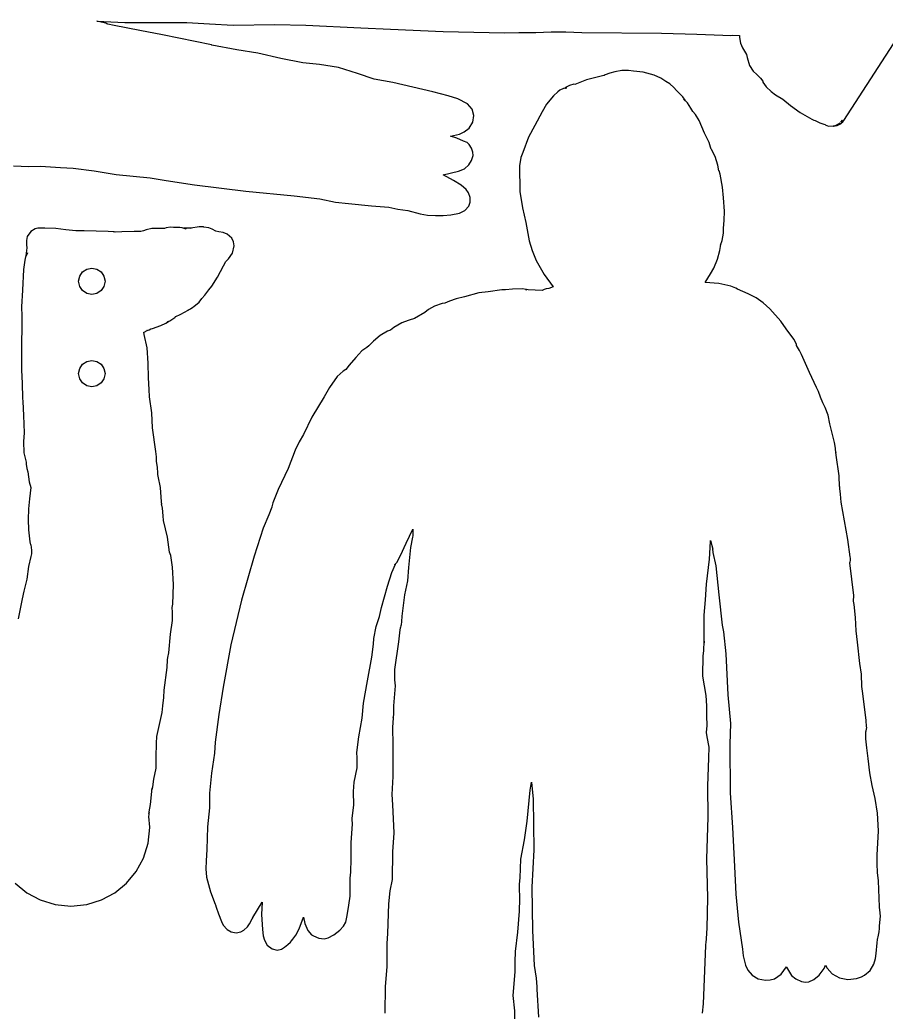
# Model space of a CAD drawing. Extents: x -2300 to 2026, y -6513 to 1502.
# Drawn here: x -2018.6 to -1887.2, y -3689.8 to -3539.3 of the extents above; entities that cross this region are included whole.
import ezdxf

# ---------------------------------------------------------------- set-up
doc = ezdxf.new("R2010")
doc.units = 0

msp = doc.modelspace()

# ---------------------------------------------------------------- linework, layer by layer
at = {"layer": 'Layer 1'}
for p, q in [((-1893.600235, -3554.537791), (-1873.242335, -3523.044191)), ((-2006.253945, -3539.594702), (-2006.937605, -3539.439551)), ((-2006.937605, -3539.439551), (-2002.708945, -3539.634495)), ((-2005.576466, -3539.773983), (-2006.253945, -3539.594702)), ((-2005.416785, -3539.837483), (-2005.576466, -3539.773983)), ((-2005.243155, -3539.909873), (-2005.416785, -3539.837483)), ((-2004.294891, -3540.114554), (-2005.243155, -3539.909873)), ((-2000.417611, -3540.881843), (-2004.294891, -3540.114554)), ((-2002.708945, -3539.634495), (-1997.89486, -3539.651613)), ((-1997.89486, -3539.651613), (-1993.260445, -3539.651428)), ((-1993.260445, -3539.651428), (-1989.849524, -3539.871375)), ((-1989.849524, -3539.871375), (-1986.258805, -3540.064812)), ((-1986.258805, -3540.064812), (-1979.946545, -3539.979511)), ((-1979.946545, -3539.979511), (-1975.237275, -3540.047667)), ((-1975.237275, -3540.047667), (-1966.866225, -3540.475656)), ((-1996.982671, -3541.504564), (-2000.417611, -3540.881843)), ((-1989.537151, -3543.061584), (-1996.982671, -3541.504564)), ((-1966.866225, -3540.475656), (-1962.395715, -3540.649222)), ((-1962.395715, -3540.649222), (-1954.375035, -3541.027469)), ((-1954.375035, -3541.027469), (-1945.070705, -3541.201035)), ((-1945.070705, -3541.201035), (-1942.904435, -3541.149389)), ((-1942.904435, -3541.149389), (-1940.334065, -3541.166322)), ((-1940.334065, -3541.166322), (-1938.017405, -3541.062606)), ((-1938.017405, -3541.062606), (-1935.766648, -3541.067977)), ((-1935.766648, -3541.067977), (-1933.340705, -3541.165899)), ((-1933.340705, -3541.165899), (-1921.236505, -3541.252682)), ((-1921.236505, -3541.252682), (-1915.889565, -3541.407622)), ((-1915.889565, -3541.407622), (-1911.936825, -3541.568911)), ((-1911.936825, -3541.568911), (-1910.860811, -3541.606852)), ((-1910.860811, -3541.606852), (-1910.489895, -3541.568911)), ((-1910.489895, -3541.568911), (-1909.427945, -3541.635163)), ((-1909.427945, -3541.635163), (-1909.40263, -3541.926627)), ((-1989.491156, -3543.07005), (-1989.537151, -3543.061584)), ((-1985.675896, -3543.804954), (-1989.491156, -3543.07005)), ((-1909.40263, -3541.926627), (-1909.249654, -3542.769507)), ((-1909.249654, -3542.769507), (-1908.985076, -3543.477297)), ((-1982.483336, -3544.327346), (-1985.675896, -3543.804954)), ((-1978.998814, -3545.117526), (-1982.483336, -3544.327346)), ((-1908.985076, -3543.477297), (-1908.37116, -3544.491817)), ((-1908.37116, -3544.491817), (-1908.267846, -3544.975976)), ((-1975.692536, -3545.792926), (-1978.998814, -3545.117526)), ((-1973.16078, -3546.041025), (-1975.692536, -3545.792926)), ((-1970.290286, -3546.476607), (-1973.16078, -3546.041025)), ((-1908.267846, -3544.975976), (-1907.887482, -3546.162917)), ((-1907.887482, -3546.162917), (-1907.349949, -3547.05755)), ((-1967.36554, -3547.416878), (-1970.290286, -3546.476607)), ((-1964.845156, -3548.244437), (-1967.36554, -3547.416878)), ((-1930.018471, -3547.715903), (-1932.661201, -3548.362331)), ((-1929.948198, -3547.701086), (-1930.018471, -3547.715903)), ((-1929.799376, -3547.603931), (-1929.948198, -3547.701086)), ((-1929.118806, -3547.31924), (-1929.799376, -3547.603931)), ((-1928.357084, -3547.151812), (-1929.118806, -3547.31924)), ((-1927.298754, -3546.946073), (-1928.357084, -3547.151812)), ((-1926.249136, -3546.944195), (-1927.298754, -3546.946073)), ((-1925.505584, -3547.028835), (-1926.249136, -3546.944195)), ((-1924.019679, -3547.20502), (-1925.505584, -3547.028835)), ((-1922.350234, -3547.637586), (-1924.019679, -3547.20502)), ((-1921.357938, -3548.113517), (-1922.350234, -3547.637586)), ((-1907.349949, -3547.05755), (-1906.816752, -3547.562457)), ((-1906.816752, -3547.562457), (-1906.217293, -3548.11173)), ((-1962.017426, -3548.73529), (-1964.845156, -3548.244437)), ((-1955.977496, -3550.1833), (-1962.017426, -3548.73529)), ((-1935.210397, -3549.229527), (-1935.83641, -3549.533135)), ((-1934.540262, -3549.030084), (-1935.210397, -3549.229527)), ((-1934.429561, -3549.039239), (-1934.540262, -3549.030084)), ((-1932.661201, -3548.362331), (-1934.429561, -3549.039239)), ((-1920.583924, -3548.614213), (-1921.357938, -3548.113517)), ((-1919.99998, -3548.97341), (-1920.583924, -3548.614213)), ((-1919.396922, -3549.537712), (-1919.99998, -3548.97341)), ((-1906.217293, -3548.11173), (-1905.904133, -3548.554535)), ((-1905.904133, -3548.554535), (-1905.869737, -3548.714819)), ((-1905.869737, -3548.714819), (-1905.37446, -3549.413899)), ((-1953.629316, -3550.793533), (-1955.977496, -3550.1833)), ((-1952.142206, -3551.229592), (-1953.629316, -3550.793533)), ((-1937.669152, -3550.777652), (-1938.712772, -3552.024947)), ((-1936.979269, -3550.160222), (-1937.669152, -3550.777652)), ((-1936.706564, -3549.922786), (-1936.979269, -3550.160222)), ((-1936.141601, -3549.661537), (-1936.706564, -3549.922786)), ((-1935.950911, -3549.632539), (-1936.141601, -3549.661537)), ((-1935.599, -3549.57965), (-1935.951445, -3549.633837)), ((-1935.951445, -3549.633837), (-1935.820191, -3549.601875)), ((-1935.862032, -3549.593381), (-1935.950911, -3549.632539)), ((-1935.83641, -3549.533135), (-1935.862032, -3549.593381)), ((-1935.820191, -3549.601875), (-1935.599, -3549.57965)), ((-1935.599, -3549.57965), (-1935.599, -3549.57965)), ((-1918.990227, -3549.948979), (-1919.396922, -3549.537712)), ((-1918.606794, -3550.302461), (-1918.990227, -3549.948979)), ((-1918.015611, -3550.914387), (-1918.606794, -3550.302461)), ((-1905.37446, -3549.413899), (-1904.625337, -3550.147189)), ((-1904.625337, -3550.147189), (-1903.95232, -3550.637119)), ((-1903.95232, -3550.637119), (-1902.83043, -3551.310429)), ((-1950.674986, -3552.018233), (-1952.142206, -3551.229592)), ((-1950.004318, -3552.816837), (-1950.674986, -3552.018233)), ((-1938.712772, -3552.024947), (-1939.371902, -3553.231922)), ((-1917.676628, -3551.438895), (-1918.015611, -3550.914387)), ((-1917.322638, -3551.835769), (-1917.898306, -3551.300889)), ((-1917.898306, -3551.300889), (-1917.826906, -3551.362563)), ((-1917.826906, -3551.362563), (-1917.61152, -3551.531393)), ((-1917.61152, -3551.531393), (-1917.676628, -3551.438895)), ((-1917.039979, -3552.265663), (-1917.322638, -3551.835769)), ((-1916.823445, -3552.675448), (-1917.039979, -3552.265663)), ((-1902.83043, -3551.310429), (-1901.69666, -3552.230753)), ((-1901.69666, -3552.230753), (-1900.235456, -3553.308661)), ((-1949.733572, -3553.792368), (-1950.004318, -3552.816837)), ((-1949.881082, -3554.795124), (-1949.733572, -3553.792368)), ((-1939.371902, -3553.231922), (-1940.468462, -3555.261162)), ((-1916.515979, -3553.144712), (-1916.823445, -3552.675448)), ((-1916.123745, -3553.636041), (-1916.515979, -3553.144712)), ((-1915.531012, -3554.546152), (-1916.123745, -3553.636041)), ((-1900.235456, -3553.308661), (-1898.45758, -3554.343393)), ((-1950.465183, -3555.675403), (-1949.881082, -3554.795124)), ((-1940.468462, -3555.261162), (-1941.423338, -3557.063421)), ((-1914.718659, -3556.427232), (-1915.531012, -3554.546152)), ((-1898.45758, -3554.343393), (-1898.166137, -3554.463196)), ((-1898.166137, -3554.463196), (-1897.955296, -3554.533469)), ((-1897.955296, -3554.533469), (-1897.850902, -3554.563949)), ((-1897.850902, -3554.563949), (-1897.257666, -3554.86896)), ((-1897.257666, -3554.86896), (-1896.609629, -3555.085494)), ((-1896.609629, -3555.085494), (-1896.374002, -3555.154709)), ((-1896.374002, -3555.154709), (-1896.437824, -3555.166138)), ((-1896.437824, -3555.166138), (-1895.916655, -3555.368068)), ((-1895.916655, -3555.368068), (-1894.944389, -3555.333831)), ((-1894.78, -3555.3), (-1895.188846, -3555.395197)), ((-1895.143812, -3555.377046), (-1894.593284, -3555.293174)), ((-1894.944389, -3555.333831), (-1894.163275, -3554.950028)), ((-1894.163275, -3554.950028), (-1894.781848, -3555.309649)), ((-1894.781848, -3555.309649), (-1894.78, -3555.3)), ((-1894.593284, -3555.293174), (-1894.178788, -3555.104097)), ((-1894.178788, -3555.104097), (-1893.751132, -3554.737815)), ((-1894.03261, -3554.80183), (-1893.795417, -3554.472266)), ((-1893.893609, -3554.639059), (-1894.03261, -3554.80183)), ((-1894.03261, -3554.80183), (-1894.03261, -3554.80183)), ((-1893.795417, -3554.472266), (-1893.893609, -3554.639059)), ((-1893.751132, -3554.737815), (-1893.600235, -3554.537791)), ((-1953.269143, -3556.894603), (-1951.932036, -3556.602107)), ((-1951.932036, -3556.602107), (-1951.205687, -3556.249434)), ((-1951.205687, -3556.249434), (-1950.465183, -3555.675403)), ((-1914.026215, -3557.859152), (-1914.718659, -3556.427232)), ((-1895.188846, -3555.395197), (-1895.143812, -3555.377046)), ((-1952.308476, -3557.217394), (-1953.269143, -3556.894603)), ((-1951.299756, -3557.656178), (-1952.308476, -3557.217394)), ((-1950.763874, -3557.887104), (-1951.299756, -3557.656178)), ((-1950.449596, -3558.174216), (-1950.763874, -3557.887104)), ((-1950.085876, -3558.746678), (-1950.449596, -3558.174216)), ((-1941.423338, -3557.063421), (-1942.320542, -3559.363672)), ((-1913.81692, -3558.575853), (-1914.026215, -3557.859152)), ((-1949.87443, -3559.320584), (-1950.085876, -3558.746678)), ((-1950.074023, -3560.613568), (-1949.840071, -3559.818312)), ((-1949.840071, -3559.818312), (-1949.87443, -3559.320584)), ((-1942.320542, -3559.363672), (-1942.61177, -3560.159562)), ((-1913.711489, -3558.875149), (-1913.81692, -3558.575853)), ((-1913.69646, -3558.911767), (-1913.711489, -3558.875149)), ((-1913.132158, -3559.973267), (-1913.69646, -3558.911767)), ((-1951.141163, -3561.836358), (-1950.507233, -3561.278698)), ((-1950.507233, -3561.278698), (-1950.074023, -3560.613568)), ((-1942.61177, -3560.159562), (-1942.819227, -3561.393122)), ((-1912.7283, -3561.324042), (-1913.132158, -3559.973267)), ((-1912.5632, -3562.174597), (-1912.7283, -3561.324042)), ((-2019.574587, -3561.424673), (-2017.237267, -3561.510398)), ((-2017.237267, -3561.510398), (-2015.490597, -3561.475896)), ((-2015.490597, -3561.475896), (-2012.431367, -3561.679942)), ((-2012.431367, -3561.679942), (-2010.538457, -3561.780272)), ((-2010.538457, -3561.780272), (-2007.338996, -3562.185771)), ((-2007.338996, -3562.185771), (-2003.990037, -3562.698902)), ((-2003.990037, -3562.698902), (-1998.855467, -3563.2323)), ((-1954.410197, -3562.78822), (-1952.041357, -3562.201694)), ((-1952.803057, -3563.623242), (-1954.410197, -3562.78822)), ((-1952.041357, -3562.201694), (-1951.141163, -3561.836358)), ((-1942.819227, -3561.393122), (-1942.743789, -3565.294552)), ((-1912.532874, -3562.183619), (-1912.5632, -3562.174597)), ((-1912.358561, -3562.683654), (-1912.532874, -3562.183619)), ((-1912.007934, -3564.624818), (-1912.358561, -3562.683654)), ((-1998.855467, -3563.2323), (-1996.425647, -3563.63891)), ((-1996.425647, -3563.63891), (-1992.097247, -3564.279835)), ((-1992.097247, -3564.279835), (-1984.307027, -3565.269797)), ((-1951.650157, -3564.347351), (-1952.803057, -3563.623242)), ((-1950.896855, -3565.02072), (-1951.650157, -3564.347351)), ((-1984.307027, -3565.269797), (-1976.984487, -3565.939508)), ((-1950.558764, -3565.527025), (-1950.896855, -3565.02072)), ((-1950.312257, -3566.203031), (-1950.558764, -3565.527025)), ((-1942.743789, -3565.294552), (-1942.332644, -3567.801577)), ((-1911.87592, -3566.253404), (-1912.007934, -3564.624818)), ((-1976.984487, -3565.939508), (-1973.114977, -3566.420201)), ((-1973.114977, -3566.420201), (-1970.704777, -3566.937936)), ((-1970.704777, -3566.937936), (-1968.747797, -3567.112137)), ((-1968.747797, -3567.112137), (-1965.237427, -3567.493559)), ((-1950.496237, -3567.544571), (-1950.292463, -3566.907298)), ((-1950.292463, -3566.907298), (-1950.312257, -3566.203031)), ((-1911.690395, -3568.259994), (-1911.87592, -3566.253404)), ((-1965.237427, -3567.493559), (-1962.623117, -3567.702897)), ((-1962.623117, -3567.702897), (-1961.260937, -3567.970443)), ((-1961.260937, -3567.970443), (-1959.739057, -3568.205181)), ((-1959.739057, -3568.205181), (-1957.880938, -3568.666533)), ((-1957.880938, -3568.666533), (-1956.78044, -3568.874637)), ((-1956.78044, -3568.874637), (-1955.548617, -3568.961675)), ((-1954.378147, -3568.932042), (-1953.231977, -3568.834252)), ((-1953.231977, -3568.834252), (-1951.921977, -3568.590836)), ((-1951.921977, -3568.590836), (-1951.093601, -3568.206027)), ((-1951.093601, -3568.206027), (-1950.496237, -3567.544571)), ((-1942.332644, -3567.801577), (-1941.834789, -3569.997772)), ((-1911.740449, -3569.711047), (-1911.690395, -3568.259994)), ((-1955.548617, -3568.961675), (-1954.8944, -3568.959558)), ((-1954.910196, -3568.960352), (-1954.762638, -3568.953208)), ((-1954.8944, -3568.959558), (-1954.910196, -3568.960352)), ((-1954.762638, -3568.953208), (-1954.378147, -3568.932042)), ((-1941.834789, -3569.997772), (-1941.315398, -3572.766812)), ((-1911.851621, -3570.888254), (-1911.740449, -3569.711047)), ((-2016.947544, -3571.383862), (-2017.47909, -3572.142684)), ((-2016.304556, -3570.978442), (-2016.947544, -3571.383862)), ((-2015.861274, -3570.8856), (-2016.304556, -3570.978442)), ((-2015.300571, -3570.850463), (-2015.861274, -3570.8856)), ((-2014.888669, -3570.868323), (-2015.300571, -3570.850463)), ((-2014.804426, -3570.878403), (-2014.888669, -3570.868323)), ((-2013.170996, -3570.939363), (-2014.804426, -3570.878403)), ((-2011.630066, -3571.105309), (-2013.170996, -3570.939363)), ((-2010.129776, -3571.262365), (-2011.630066, -3571.105309)), ((-2008.850256, -3571.270832), (-2010.129776, -3571.262365)), ((-2005.191186, -3571.364811), (-2008.850256, -3571.270832)), ((-2004.479565, -3571.396349), (-2005.191186, -3571.364811)), ((-2004.396804, -3571.404816), (-2004.479565, -3571.396349)), ((-2004.287373, -3571.419633), (-2004.396804, -3571.404816)), ((-2004.159103, -3571.447149), (-2004.287373, -3571.419633)), ((-2003.115373, -3571.434449), (-2004.159103, -3571.447149)), ((-2001.253343, -3571.391058), (-2003.115373, -3571.434449)), ((-2000.267403, -3571.395291), (-2001.253343, -3571.391058)), ((-1999.854019, -3571.289881), (-2000.267403, -3571.395291)), ((-1999.463576, -3571.11658), (-1999.854019, -3571.289881)), ((-1998.574499, -3570.918831), (-1999.463576, -3571.11658)), ((-1996.739569, -3570.914598), (-1998.574499, -3570.918831)), ((-1996.641356, -3570.891315), (-1996.739569, -3570.914598)), ((-1996.405268, -3570.791223), (-1996.641356, -3570.891315)), ((-1995.773102, -3570.727486), (-1996.405268, -3570.791223)), ((-1995.284789, -3570.762622), (-1995.773102, -3570.727486)), ((-1994.328694, -3570.756272), (-1995.284789, -3570.762622)), ((-1993.974788, -3570.796065), (-1994.328694, -3570.756272)), ((-1993.362438, -3570.999264), (-1993.974788, -3570.796065)), ((-1992.945455, -3570.865703), (-1993.724598, -3570.859353)), ((-1993.724598, -3570.859353), (-1993.682265, -3570.872053)), ((-1993.682265, -3570.872053), (-1993.429562, -3570.974473)), ((-1993.429562, -3570.974473), (-1993.362438, -3570.999264)), ((-1992.621738, -3570.866233), (-1992.945455, -3570.865703)), ((-1991.417859, -3570.651074), (-1992.660129, -3570.882637)), ((-1992.660129, -3570.882637), (-1992.621738, -3570.866233)), ((-1990.771537, -3570.657609), (-1991.417859, -3570.651074)), ((-1990.692903, -3570.694465), (-1990.771537, -3570.657609)), ((-1989.94463, -3570.80771), (-1990.692903, -3570.694465)), ((-1989.410132, -3571.004953), (-1989.94463, -3570.80771)), ((-1988.902213, -3571.345126), (-1989.410132, -3571.004953)), ((-1988.433584, -3571.401429), (-1988.902213, -3571.345126)), ((-1987.762814, -3571.543457), (-1988.433584, -3571.401429)), ((-1987.151892, -3571.756525), (-1987.762814, -3571.543457)), ((-1986.446674, -3572.383771), (-1987.151892, -3571.756525)), ((-1912.044893, -3572.736734), (-1911.876741, -3571.640726)), ((-1911.876741, -3571.640726), (-1911.851621, -3570.888254)), ((-2017.47909, -3572.142684), (-2017.603285, -3572.749112)), ((-2017.603285, -3572.749112), (-2017.584235, -3573.425597)), ((-1986.190052, -3572.932506), (-1986.446674, -3572.383771)), ((-1986.107876, -3573.554863), (-1986.190052, -3572.932506)), ((-1941.315398, -3572.766812), (-1940.906468, -3574.260999)), ((-1912.329203, -3573.624037), (-1912.276475, -3573.354242)), ((-1912.312058, -3573.446238), (-1912.044893, -3572.736734)), ((-1912.276475, -3573.354242), (-1912.312058, -3573.446238)), ((-2017.57344, -3573.868402), (-2017.707848, -3575.054362)), ((-2017.468424, -3574.623458), (-2017.67882, -3575.07473)), ((-2017.654055, -3574.985195), (-2017.468424, -3574.623458)), ((-2017.584235, -3573.425597), (-2017.55058, -3573.794531)), ((-2017.55058, -3573.794531), (-2017.57344, -3573.868402)), ((-1986.962376, -3575.511772), (-1986.339148, -3574.634201)), ((-1986.339148, -3574.634201), (-1986.107876, -3573.554863)), ((-1940.906468, -3574.260999), (-1940.283469, -3575.770962)), ((-1912.762759, -3575.57433), (-1912.426358, -3574.22919)), ((-1912.426358, -3574.22919), (-1912.329203, -3573.624037)), ((-2017.865116, -3575.707563), (-2018.07022, -3577.139483)), ((-2017.742773, -3575.197025), (-2017.865116, -3575.707563)), ((-2017.720548, -3575.151517), (-2017.742773, -3575.197025)), ((-2017.707848, -3575.054362), (-2017.720548, -3575.151517)), ((-2017.67882, -3575.07473), (-2017.654055, -3574.985195)), ((-2017.67882, -3575.07473), (-2017.67882, -3575.07473)), ((-1987.699319, -3576.605239), (-1987.372718, -3575.947381)), ((-1987.372718, -3575.947381), (-1986.962376, -3575.511772)), ((-1940.283469, -3575.770962), (-1939.055546, -3577.87135)), ((-1913.298818, -3576.916638), (-1912.762759, -3575.57433)), ((-2018.07022, -3577.139483), (-2018.223255, -3580.264943)), ((-2009.535534, -3578.150503), (-2009.107006, -3577.514712)), ((-2009.107006, -3577.514712), (-2008.47135, -3577.086091)), ((-2008.47135, -3577.086091), (-2007.69284, -3576.92893)), ((-2007.69284, -3576.92893), (-2006.914138, -3577.086092)), ((-2006.914138, -3577.086092), (-2006.278272, -3577.514715)), ((-2006.278272, -3577.514715), (-2005.849575, -3578.150506)), ((-1988.624723, -3578.304279), (-1987.699319, -3576.605239)), ((-1939.055546, -3577.87135), (-1937.712069, -3579.754732)), ((-1914.62, -3579.11), (-1913.830909, -3577.77206)), ((-1913.830909, -3577.77206), (-1913.298818, -3576.916638)), ((-2009.69266, -3578.92917), (-2009.535534, -3578.150503)), ((-2009.535504, -3579.707534), (-2009.69266, -3578.92917)), ((-2005.69238, -3578.92917), (-2005.849605, -3579.707623)), ((-2005.849575, -3578.150506), (-2005.69238, -3578.92917)), ((-1989.490437, -3579.670579), (-1988.624723, -3578.304279)), ((-1914.617933, -3579.108797), (-1914.62, -3579.11)), ((-1912.552139, -3579.241248), (-1914.617933, -3579.108797)), ((-1910.720503, -3579.667384), (-1912.552139, -3579.241248)), ((-2018.223255, -3580.264943), (-2018.338401, -3582.808953)), ((-2009.106926, -3580.343282), (-2009.535504, -3579.707534)), ((-2008.47126, -3580.771982), (-2009.106926, -3580.343282)), ((-2007.69284, -3580.9292), (-2008.47126, -3580.771982)), ((-2006.914227, -3580.772011), (-2007.69284, -3580.9292)), ((-2007.69284, -3580.9292), (-2007.69284, -3580.9292)), ((-2006.278352, -3580.343361), (-2006.914227, -3580.772011)), ((-2005.849605, -3579.707623), (-2006.278352, -3580.343361)), ((-1990.523367, -3581.044714), (-1989.955467, -3580.203977)), ((-1989.955467, -3580.203977), (-1989.490437, -3579.670579)), ((-1948.975143, -3580.679424), (-1951.154863, -3581.26849)), ((-1947.575223, -3580.504376), (-1948.975143, -3580.679424)), ((-1945.498353, -3580.235137), (-1947.575223, -3580.504376)), ((-1944.921648, -3580.235137), (-1945.498353, -3580.235137)), ((-1943.851823, -3580.119646), (-1944.921648, -3580.235137)), ((-1942.389508, -3580.090357), (-1943.851823, -3580.119646)), ((-1941.752078, -3580.183993), (-1942.389508, -3580.090357)), ((-1941.48, -3580.2), (-1941.874434, -3580.197063)), ((-1941.874434, -3580.197063), (-1941.707372, -3580.227305)), ((-1941.707372, -3580.227305), (-1941.752078, -3580.183993)), ((-1941.474622, -3580.203887), (-1941.48, -3580.2)), ((-1939.368292, -3580.303582), (-1941.474622, -3580.203887)), ((-1939.070118, -3580.177006), (-1939.368292, -3580.303582)), ((-1938.733696, -3580.069903), (-1939.070118, -3580.177006)), ((-1938.36163, -3580.000688), (-1938.733696, -3580.069903)), ((-1937.712069, -3579.754732), (-1938.36163, -3580.000688)), ((-1909.965954, -3579.971284), (-1910.720503, -3579.667384)), ((-1909.715913, -3580.129451), (-1909.965954, -3579.971284)), ((-1908.100503, -3580.827525), (-1909.715913, -3580.129451)), ((-1906.919703, -3581.417226), (-1908.100503, -3580.827525)), ((-1992.199764, -3582.761962), (-1991.426707, -3582.099871)), ((-1991.426707, -3582.099871), (-1990.987974, -3581.536202)), ((-1990.987974, -3581.536202), (-1990.523367, -3581.044714)), ((-1954.556798, -3582.272263), (-1955.697216, -3582.701046)), ((-1954.126756, -3582.237497), (-1954.556798, -3582.272263)), ((-1953.430163, -3581.946456), (-1954.126756, -3582.237497)), ((-1952.427653, -3581.579639), (-1953.430163, -3581.946456)), ((-1951.154863, -3581.26849), (-1952.427653, -3581.579639)), ((-1905.822173, -3582.194691), (-1906.919703, -3581.417226)), ((-1904.804274, -3583.110505), (-1905.822173, -3582.194691)), ((-2018.338401, -3582.808953), (-2018.286755, -3584.196423)), ((-1995.035667, -3584.33083), (-1994.174821, -3583.9293)), ((-1994.174821, -3583.9293), (-1993.090031, -3583.299382)), ((-1993.184249, -3583.379816), (-1992.732527, -3583.117984)), ((-1993.090031, -3583.299382), (-1993.184249, -3583.379816)), ((-1992.732527, -3583.117984), (-1992.343485, -3582.834775)), ((-1992.343485, -3582.834775), (-1992.199764, -3582.761962)), ((-1957.187048, -3583.645711), (-1958.725968, -3584.581486)), ((-1956.610322, -3583.231269), (-1957.187048, -3583.645711)), ((-1955.697216, -3582.701046), (-1956.610322, -3583.231269)), ((-1903.145253, -3584.973006), (-1904.804274, -3583.110505)), ((-2018.286755, -3584.196423), (-2018.338401, -3590.046233)), ((-1997.20355, -3585.653743), (-1996.440706, -3585.260468)), ((-1996.440706, -3585.260468), (-1996.047642, -3585.022767)), ((-1996.047642, -3585.022767), (-1996.28111, -3585.11029)), ((-1996.28111, -3585.11029), (-1996.135483, -3585.0397)), ((-1996.135483, -3585.0397), (-1996.047642, -3585.022767)), ((-1996.047642, -3585.022767), (-1995.847618, -3584.938523)), ((-1995.847618, -3584.938523), (-1995.082869, -3584.446241)), ((-1995.082869, -3584.446241), (-1994.978345, -3584.320115)), ((-1994.978345, -3584.320115), (-1995.035667, -3584.33083)), ((-1960.670035, -3585.236169), (-1961.883327, -3585.94853)), ((-1959.697472, -3584.8539), (-1960.670035, -3585.236169)), ((-1959.542448, -3584.801619), (-1959.697472, -3584.8539)), ((-1958.725968, -3584.581486), (-1959.542448, -3584.801619)), ((-1902.34687, -3586.128486), (-1903.145253, -3584.973006)), ((-1999.785452, -3586.63672), (-1999.76111, -3586.628254)), ((-1999.72809, -3586.976867), (-1999.785452, -3586.63672)), ((-1999.76111, -3586.628254), (-1999.315421, -3586.411428)), ((-1999.324866, -3586.378276), (-1999.31005, -3586.374042)), ((-1999.315421, -3586.411428), (-1999.324866, -3586.378276)), ((-1999.31005, -3586.374042), (-1999.32275, -3586.376159)), ((-1999.32275, -3586.376159), (-1999.320633, -3586.374042)), ((-1999.320633, -3586.374042), (-1998.985777, -3586.280063)), ((-1998.985777, -3586.280063), (-1998.718231, -3586.140575)), ((-1998.718231, -3586.140575), (-1998.49958, -3586.083637)), ((-1998.49958, -3586.083637), (-1997.20355, -3585.653743)), ((-1962.843095, -3586.497249), (-1963.964915, -3587.159578)), ((-1962.363975, -3586.352919), (-1962.843095, -3586.497249)), ((-1961.883327, -3585.94853), (-1962.363975, -3586.352919)), ((-1901.16554, -3587.708786), (-1902.34687, -3586.128486)), ((-1999.307933, -3589.038287), (-1999.72809, -3586.976867)), ((-1964.972595, -3588.035029), (-1965.663007, -3588.709397)), ((-1963.964915, -3587.159578), (-1964.972595, -3588.035029)), ((-1900.776086, -3588.491528), (-1901.16554, -3587.708786)), ((-1999.134287, -3591.370636), (-1999.307933, -3589.038287)), ((-1966.717782, -3589.496901), (-1967.644266, -3590.497975)), ((-1965.945666, -3588.960645), (-1966.717782, -3589.496901)), ((-1965.663007, -3588.709397), (-1965.945666, -3588.960645)), ((-1900.763502, -3588.65959), (-1900.776086, -3588.491528)), ((-1900.496337, -3589.184098), (-1900.763502, -3588.65959)), ((-1900.341821, -3589.409946), (-1900.496337, -3589.184098)), ((-1900.262235, -3589.555149), (-1900.341821, -3589.409946)), ((-1900.011093, -3590.036266), (-1900.262235, -3589.555149)), ((-2018.338401, -3590.046233), (-2018.377348, -3592.404193)), ((-2009.107006, -3591.514895), (-2008.47135, -3591.086146)), ((-2008.47135, -3591.086146), (-2007.69284, -3590.92892)), ((-2007.69284, -3590.92892), (-2006.914138, -3591.086145)), ((-2006.914138, -3591.086145), (-2006.278272, -3591.514892)), ((-1999.077005, -3593.561377), (-1999.134287, -3591.370636)), ((-1967.644266, -3590.497975), (-1968.646276, -3591.644145)), ((-1898.823563, -3592.751306), (-1900.011093, -3590.036266)), ((-2018.377348, -3592.404193), (-2018.285696, -3594.362743)), ((-2009.69266, -3592.92938), (-2009.535534, -3592.150771)), ((-2009.535504, -3593.707801), (-2009.69266, -3592.92938)), ((-2009.535534, -3592.150771), (-2009.107006, -3591.514895)), ((-2006.278272, -3591.514892), (-2005.849575, -3592.150767)), ((-2005.69238, -3592.92938), (-2005.849605, -3593.707889)), ((-2005.849575, -3592.150767), (-2005.69238, -3592.92938)), ((-1969.57922, -3592.578703), (-1970.453396, -3593.386151)), ((-1969.170276, -3592.294171), (-1969.57922, -3592.578703)), ((-1968.646276, -3591.644145), (-1969.170276, -3592.294171)), ((-1897.759563, -3595.061856), (-1898.823563, -3592.751306)), ((-2018.285696, -3594.362743), (-2018.229393, -3596.651483)), ((-2009.106926, -3594.343467), (-2009.535504, -3593.707801)), ((-2008.47126, -3594.772045), (-2009.106926, -3594.343467)), ((-2006.278352, -3594.343545), (-2006.914227, -3594.772074)), ((-2005.849605, -3593.707889), (-2006.278352, -3594.343545)), ((-1998.987471, -3595.346777), (-1999.077005, -3593.561377)), ((-1970.453396, -3593.386151), (-1971.629738, -3595.056114)), ((-2007.69284, -3594.9292), (-2008.47126, -3594.772045)), ((-2006.914227, -3594.772074), (-2007.69284, -3594.9292)), ((-2007.69284, -3594.9292), (-2007.69284, -3594.9292)), ((-1998.955509, -3596.455267), (-1998.987471, -3595.346777)), ((-1971.629738, -3595.056114), (-1972.419156, -3596.455731)), ((-1897.443821, -3595.675687), (-1897.759563, -3595.061856)), ((-1897.160104, -3596.488061), (-1897.443821, -3595.675687)), ((-2018.229393, -3596.651483), (-2018.148748, -3597.148051)), ((-2018.148748, -3597.148051), (-2018.080592, -3599.271481)), ((-1998.604567, -3598.909327), (-1998.955509, -3596.455267)), ((-1972.419156, -3596.455731), (-1974.307406, -3599.542881)), ((-1896.780799, -3597.375365), (-1897.160104, -3596.488061)), ((-1896.418611, -3598.083145), (-1896.780799, -3597.375365)), ((-1998.506354, -3601.166107), (-1998.604567, -3598.909327)), ((-1895.952444, -3599.232095), (-1896.418611, -3598.083145)), ((-2018.080592, -3599.271481), (-2017.977722, -3601.906931)), ((-1974.307406, -3599.542881), (-1975.587966, -3602.159711)), ((-1895.702847, -3600.537435), (-1895.952444, -3599.232095)), ((-2017.977722, -3601.906931), (-2018.065034, -3603.232197)), ((-1997.983539, -3604.775647), (-1998.506354, -3601.166107)), ((-1894.988665, -3603.375455), (-1895.702847, -3600.537435)), ((-2018.065034, -3603.232197), (-2017.996772, -3604.956401)), ((-1976.237019, -3603.309481), (-1976.857137, -3604.553441)), ((-1975.587966, -3602.159711), (-1976.237019, -3603.309481)), ((-1894.836752, -3604.263817), (-1894.988665, -3603.375455)), ((-2017.996772, -3604.956401), (-2017.673346, -3606.388321)), ((-1997.897603, -3605.559023), (-1997.983539, -3604.775647)), ((-1976.857137, -3604.553441), (-1977.899447, -3607.334521)), ((-1894.825745, -3604.869393), (-1894.841514, -3605.01629)), ((-1894.841514, -3605.01629), (-1894.832518, -3605.003801)), ((-1894.832518, -3605.003801), (-1894.836752, -3604.263817)), ((-1894.777676, -3605.325745), (-1894.825745, -3604.869393)), ((-2017.673346, -3606.388321), (-2017.639691, -3606.68804)), ((-1997.903953, -3605.815351), (-1997.891253, -3605.733224)), ((-1997.855481, -3606.228946), (-1997.903953, -3605.815351)), ((-1997.891253, -3605.733224), (-1997.897603, -3605.559023)), ((-1997.70922, -3607.183771), (-1997.855481, -3606.228946)), ((-1894.32706, -3608.471315), (-1894.777676, -3605.325745)), ((-2017.639691, -3606.68804), (-2017.538938, -3607.353095)), ((-2017.538938, -3607.353095), (-2017.400932, -3607.866808)), ((-2017.400932, -3607.866808), (-2017.193288, -3609.334928)), ((-1997.652917, -3607.981752), (-1997.70922, -3607.183771)), ((-1997.65715, -3608.226226), (-1997.652917, -3607.981752)), ((-1977.899447, -3607.334521), (-1979.407887, -3610.533431)), ((-2017.193288, -3609.334928), (-2016.928705, -3610.206145)), ((-1997.617357, -3608.498428), (-1997.65715, -3608.226226)), ((-1997.293296, -3610.215678), (-1997.617357, -3608.498428)), ((-1894.32452, -3608.492482), (-1894.32706, -3608.471315)), ((-1894.239261, -3610.074262), (-1894.32452, -3608.492482)), ((-2016.928705, -3610.206145), (-2017.139524, -3611.951335)), ((-1997.111898, -3612.417638), (-1997.293296, -3610.215678)), ((-1979.407887, -3610.533431), (-1980.215583, -3612.555901)), ((-1894.224867, -3610.135222), (-1894.239261, -3610.074262)), ((-1894.187148, -3610.392608), (-1894.224867, -3610.135222)), ((-1894.099815, -3611.221492), (-1894.187148, -3610.392608)), ((-2017.139524, -3611.951335), (-2017.30592, -3613.445804)), ((-1997.095864, -3612.746249), (-1997.111898, -3612.417638)), ((-1980.215583, -3612.555901), (-1980.383011, -3613.137983)), ((-1894.020229, -3612.437932), (-1894.099815, -3611.221492)), ((-1892.976889, -3618.124972), (-1894.020229, -3612.437932)), ((-2017.30592, -3613.445804), (-2017.332775, -3615.059655)), ((-1996.975585, -3613.348333), (-1997.111898, -3612.708467)), ((-1997.111898, -3612.708467), (-1997.095864, -3612.746249)), ((-1996.855147, -3614.532183), (-1996.975585, -3613.348333)), ((-1980.385551, -3613.19725), (-1980.828928, -3614.36522)), ((-1980.383011, -3613.137983), (-1980.385551, -3613.19725)), ((-2017.332775, -3615.059655), (-2017.283562, -3616.631935)), ((-1996.814296, -3615.239147), (-1996.855147, -3614.532183)), ((-1996.194115, -3617.773427), (-1996.814296, -3615.239147)), ((-1980.828928, -3614.36522), (-1981.671253, -3616.37647)), ((-2017.283562, -3616.631935), (-2017.085761, -3618.460915)), ((-1981.671253, -3616.37647), (-1983.044313, -3620.6536)), ((-1959.981689, -3618.655285), (-1959.003983, -3616.532065)), ((-1959.003983, -3616.532065), (-1959.003983, -3617.536635)), ((-2017.085761, -3618.460915), (-2016.980166, -3618.907848)), ((-1995.886141, -3620.015607), (-1996.194115, -3617.773427)), ((-1959.034971, -3617.747454), (-1959.365191, -3619.343204)), ((-1959.003983, -3617.536635), (-1959.034971, -3617.747454)), ((-1913.976374, -3621.11028), (-1913.824948, -3618.42001)), ((-1913.824948, -3618.42001), (-1913.818809, -3618.243269)), ((-1913.818809, -3618.243269), (-1913.466893, -3619.567239)), ((-1892.630138, -3620.729942), (-1892.976889, -3618.124972)), ((-2016.980166, -3618.907848), (-2016.959185, -3618.909012)), ((-2016.959185, -3618.909012), (-2016.844462, -3619.742553)), ((-2016.844462, -3619.742553), (-2016.825412, -3620.299658)), ((-1995.727603, -3620.558107), (-1995.886141, -3620.015607)), ((-1960.848292, -3620.526625), (-1959.981689, -3618.655285)), ((-1959.365191, -3619.343204), (-1959.635467, -3622.340394)), ((-1913.466893, -3619.567239), (-1913.506864, -3619.512179)), ((-1913.506864, -3619.512179), (-1913.464777, -3620.062749)), ((-1913.464777, -3620.062749), (-1913.034312, -3622.091569)), ((-2016.958762, -3620.67219), (-2017.296158, -3622.20952)), ((-2016.825412, -3620.299658), (-2016.958762, -3620.67219)), ((-1995.475297, -3622.333777), (-1995.727603, -3620.558107)), ((-1983.044313, -3620.6536), (-1984.98194, -3627.32968)), ((-1961.767621, -3621.975474), (-1961.422415, -3621.593205)), ((-1961.422415, -3621.593205), (-1960.848292, -3620.526625)), ((-1914.141727, -3622.34323), (-1913.976374, -3621.11028)), ((-1892.682228, -3621.646667), (-1892.629524, -3621.498924)), ((-1892.604822, -3620.945418), (-1892.630138, -3620.729942)), ((-1892.629524, -3621.498924), (-1892.600589, -3621.304615)), ((-1892.594451, -3621.134012), (-1892.604822, -3620.945418)), ((-1892.600589, -3621.304615), (-1892.594451, -3621.134012)), ((-2017.296158, -3622.20952), (-2017.540632, -3624.15515)), ((-1995.307869, -3624.938327), (-1995.475297, -3622.333777)), ((-1962.192921, -3623.122279), (-1961.622418, -3621.859269)), ((-1961.622418, -3621.859269), (-1961.767621, -3621.975474)), ((-1959.635467, -3622.340394), (-1959.790491, -3624.361384)), ((-1914.436852, -3624.89063), (-1914.143843, -3622.35593)), ((-1914.143843, -3622.35593), (-1914.141727, -3622.34323)), ((-1913.034312, -3622.091569), (-1912.547062, -3626.510889)), ((-1892.097776, -3626.584837), (-1892.682228, -3621.646667)), ((-2017.540632, -3624.15515), (-2018.021749, -3625.95304)), ((-1962.851266, -3625.197669), (-1962.192921, -3623.122279)), ((-1959.790491, -3624.361384), (-1960.231793, -3626.516354)), ((-2018.021749, -3625.95304), (-2018.248655, -3627.09921)), ((-1995.40714, -3627.919427), (-1995.307869, -3624.938327)), ((-1963.742697, -3628.432979), (-1962.851266, -3625.197669)), ((-1914.604471, -3627.245256), (-1914.436852, -3624.89063)), ((-2018.248655, -3627.09921), (-2018.848516, -3630.16202)), ((-1984.98194, -3627.32968), (-1986.618233, -3634.1107)), ((-1960.231793, -3626.516354), (-1960.677244, -3629.728174)), ((-1914.782566, -3629.61544), (-1914.604471, -3627.245256)), ((-1912.547062, -3626.510889), (-1912.065369, -3631.087379)), ((-1892.130839, -3627.486111), (-1892.097776, -3626.584837)), ((-1892.107809, -3627.474151), (-1892.130839, -3627.486111)), ((-1892.03525, -3627.954316), (-1892.107809, -3627.474151)), ((-1995.48207, -3628.425944), (-1995.40714, -3627.919427)), ((-1995.445346, -3629.149124), (-1995.48207, -3628.425944)), ((-1964.064112, -3629.771979), (-1963.742697, -3628.432979)), ((-1891.834739, -3629.959856), (-1892.03525, -3627.954316)), ((-1995.767395, -3632.499034), (-1995.456246, -3630.404594)), ((-1995.456246, -3630.404594), (-1995.445346, -3629.149124)), ((-1964.533333, -3631.310369), (-1964.064112, -3629.771979)), ((-1960.72635, -3630.578648), (-1960.783182, -3631.051933)), ((-1960.677244, -3629.728174), (-1960.72635, -3630.578648)), ((-1914.801193, -3633.79711), (-1914.782566, -3629.61544)), ((-1891.70503, -3631.953536), (-1891.834739, -3629.959856)), ((-1964.917295, -3633.121169), (-1964.533333, -3631.310369)), ((-1960.956304, -3631.824091), (-1961.077229, -3632.734678)), ((-1960.915474, -3631.567763), (-1960.956304, -3631.824091)), ((-1960.881374, -3631.410707), (-1960.915474, -3631.567763)), ((-1960.827632, -3631.234389), (-1960.881374, -3631.410707)), ((-1960.783182, -3631.051933), (-1960.827632, -3631.234389)), ((-1912.065369, -3631.087379), (-1911.865916, -3632.138509)), ((-1911.865916, -3632.138509), (-1911.491246, -3635.442189)), ((-1891.537602, -3633.675436), (-1891.70503, -3631.953536)), ((-1996.000439, -3635.314404), (-1995.767395, -3632.499034)), ((-1964.967946, -3634.008896), (-1964.917295, -3633.121169)), ((-1961.148031, -3633.651403), (-1961.78777, -3637.858263)), ((-1961.077229, -3632.734678), (-1961.148031, -3633.651403)), ((-1914.836663, -3634.97141), (-1914.809448, -3633.562584)), ((-1914.809448, -3633.562584), (-1914.801193, -3633.79711)), ((-1986.618233, -3634.1107), (-1987.764423, -3640.5263)), ((-1965.192735, -3635.956646), (-1964.967946, -3634.008896)), ((-1914.960874, -3635.807304), (-1914.836663, -3634.97141)), ((-1891.17432, -3636.937206), (-1891.537602, -3633.675436)), ((-1996.242162, -3637.516789), (-1996.189457, -3636.350509)), ((-1996.189457, -3636.350509), (-1996.160035, -3636.032587)), ((-1996.160035, -3636.032587), (-1996.140985, -3635.993429)), ((-1996.140985, -3635.993429), (-1996.000439, -3635.314404)), ((-1965.859463, -3639.543488), (-1965.192735, -3635.956646)), ((-1914.942247, -3636.675981), (-1914.960874, -3635.807304)), ((-1911.491246, -3635.442189), (-1911.173451, -3641.678509)), ((-1996.717564, -3640.955299), (-1996.242162, -3637.516789)), ((-1961.78777, -3637.858263), (-1961.767807, -3639.41692)), ((-1914.989364, -3638.869061), (-1914.985131, -3637.818981)), ((-1914.985131, -3637.818981), (-1914.942247, -3636.675981)), ((-1890.934545, -3638.544806), (-1891.17432, -3636.937206)), ((-1966.457755, -3642.951576), (-1965.859463, -3639.543488)), ((-1961.767807, -3639.41692), (-1961.656008, -3640.293903)), ((-1914.482424, -3641.782641), (-1914.989364, -3638.869061)), ((-1890.874601, -3640.430536), (-1890.934545, -3638.544806)), ((-1996.779582, -3642.111839), (-1996.717564, -3640.955299)), ((-1987.764423, -3640.5263), (-1988.421908, -3644.647435)), ((-1961.656008, -3640.293903), (-1961.810503, -3642.146823)), ((-1890.786739, -3641.114217), (-1890.874601, -3640.430536)), ((-1890.228639, -3645.551587), (-1890.786739, -3641.114217)), ((-1996.931558, -3643.332519), (-1996.779582, -3642.111839)), ((-1961.810503, -3642.146823), (-1961.901985, -3643.346333)), ((-1914.361499, -3643.369688), (-1914.482424, -3641.782641)), ((-1911.173451, -3641.678509), (-1910.808602, -3646.029089)), ((-1996.999714, -3644.386189), (-1996.931558, -3643.332519)), ((-1966.66705, -3645.231006), (-1966.457755, -3642.951576)), ((-1961.901985, -3643.764374), (-1961.936593, -3644.508592)), ((-1961.901985, -3643.346333), (-1961.91278, -3643.634199)), ((-1961.91278, -3643.634199), (-1961.901985, -3643.764374)), ((-1914.378051, -3644.887361), (-1914.361499, -3643.369688)), ((-1997.81103, -3648.014359), (-1996.999714, -3644.386189)), ((-1988.421908, -3644.647435), (-1988.962283, -3648.84477)), ((-1967.171792, -3648.064073), (-1966.66705, -3645.231006)), ((-1961.978418, -3645.157772), (-1962.061624, -3646.620172)), ((-1961.936593, -3644.508592), (-1961.980535, -3645.168355)), ((-1961.980535, -3645.168355), (-1961.970626, -3645.131631)), ((-1961.970626, -3645.131631), (-1961.978418, -3645.157772)), ((-1914.342893, -3646.361611), (-1914.378051, -3644.887361)), ((-1890.134596, -3646.540702), (-1890.228639, -3645.551587)), ((-1962.061624, -3646.620172), (-1962.077711, -3647.491813)), ((-1914.414733, -3647.380151), (-1914.342893, -3646.361611)), ((-1910.808602, -3646.029089), (-1910.878896, -3649.179319)), ((-1890.239921, -3647.301429), (-1890.183596, -3647.138658)), ((-1890.183596, -3647.138658), (-1890.130362, -3646.636798)), ((-1890.130362, -3646.636798), (-1890.134596, -3646.540702)), ((-1997.881938, -3649.030359), (-1997.81103, -3648.014359)), ((-1967.503702, -3650.424866), (-1967.171792, -3648.064073)), ((-1962.077711, -3647.491813), (-1962.072631, -3647.652679)), ((-1962.072631, -3647.652679), (-1962.051443, -3647.832383)), ((-1962.051443, -3647.832383), (-1962.018889, -3648.043837)), ((-1962.009575, -3648.403881), (-1962.027144, -3650.560331)), ((-1962.018889, -3648.043837), (-1962.009575, -3648.403881)), ((-1914.327399, -3648.045841), (-1914.414733, -3647.380151)), ((-1914.046793, -3649.640531), (-1914.327399, -3648.045841)), ((-1890.257489, -3648.374149), (-1890.239921, -3647.301429)), ((-1890.129346, -3649.727119), (-1890.257489, -3648.374149)), ((-1997.931468, -3651.151039), (-1997.881938, -3649.030359)), ((-1988.962283, -3648.84477), (-1989.082171, -3650.54741)), ((-1914.07831, -3651.243481), (-1914.046793, -3649.640531)), ((-1910.878896, -3649.179319), (-1910.842722, -3656.532809)), ((-1889.88284, -3651.352289), (-1890.129346, -3649.727119)), ((-1997.937818, -3652.818119), (-1997.931468, -3651.151039)), ((-1989.082171, -3650.54741), (-1989.528752, -3653.567807)), ((-1967.433937, -3651.260523), (-1967.503702, -3650.424866)), ((-1967.452564, -3652.737953), (-1967.433937, -3651.260523)), ((-1962.027144, -3650.560331), (-1962.007459, -3654.076531)), ((-1914.219385, -3655.543051), (-1914.07831, -3651.243481)), ((-1889.641948, -3653.537182), (-1889.88284, -3651.352289)), ((-1998.289184, -3654.481599), (-1997.937818, -3652.818119)), ((-1967.868551, -3654.957483), (-1967.452564, -3652.737953)), ((-1998.453013, -3655.659939), (-1998.289184, -3654.481599)), ((-1989.528752, -3653.567807), (-1989.832506, -3656.59725)), ((-1962.007459, -3654.076531), (-1962.186253, -3656.784801)), ((-1889.30406, -3655.461569), (-1889.641948, -3653.537182)), ((-1998.519265, -3655.903143), (-1998.579669, -3656.088774)), ((-1998.579669, -3656.088774), (-1998.56054, -3655.949286)), ((-1998.56562, -3656.336847), (-1998.519265, -3655.903143)), ((-1998.56054, -3655.949286), (-1998.52498, -3655.826678)), ((-1998.52498, -3655.826678), (-1998.519265, -3655.903143)), ((-1998.519265, -3655.903143), (-1998.453013, -3655.659939)), ((-1968.000842, -3656.352153), (-1967.868551, -3654.957483)), ((-1941.664964, -3660.848249), (-1941.185943, -3656.135289)), ((-1941.185943, -3656.135289), (-1940.981304, -3654.92816)), ((-1940.981304, -3654.92816), (-1940.980783, -3654.92861)), ((-1940.980783, -3654.92861), (-1940.7503, -3657.50416)), ((-1914.202241, -3660.243941), (-1914.219385, -3655.543051)), ((-1888.84993, -3657.403183), (-1889.30406, -3655.461569)), ((-1998.791044, -3658.301957), (-1998.56562, -3656.336847)), ((-1989.832506, -3656.59725), (-1989.847534, -3658.85086)), ((-1967.963631, -3658.445103), (-1968.000842, -3656.352153)), ((-1962.186253, -3656.784801), (-1962.055528, -3658.354301)), ((-1940.7503, -3657.50416), (-1940.626264, -3665.21473)), ((-1910.842722, -3656.532809), (-1910.505263, -3661.811549)), ((-1888.479303, -3659.637529), (-1888.84993, -3657.403183)), ((-1998.991492, -3659.439447), (-1998.791044, -3658.301957)), ((-1989.847534, -3658.85086), (-1990.131759, -3661.7183)), ((-1968.213228, -3660.406823), (-1967.963631, -3658.445103)), ((-1962.055528, -3658.354301), (-1961.884481, -3662.636091)), ((-1999.060918, -3660.16779), (-1999.016892, -3659.859181)), ((-1998.91, -3661.79), (-1999.060918, -3660.16779)), ((-1999.029592, -3659.699373), (-1999.008425, -3659.563483)), ((-1999.006308, -3659.68879), (-1999.029592, -3659.699373)), ((-1999.016892, -3659.859181), (-1999.006308, -3659.68879)), ((-1999.008425, -3659.55925), (-1998.991492, -3659.439447)), ((-1999.006308, -3659.574067), (-1999.008425, -3659.55925)), ((-1999.008425, -3659.563483), (-1999.006308, -3659.574067)), ((-1968.200316, -3660.669289), (-1968.213228, -3660.406823)), ((-1968.169307, -3660.90953), (-1968.200316, -3660.669289)), ((-1914.396021, -3666.567041), (-1914.202241, -3660.243941)), ((-1888.350123, -3662.300919), (-1888.479303, -3659.637529)), ((-1999.144975, -3664.204326), (-1998.9011, -3661.8)), ((-1998.9011, -3661.8), (-1998.91, -3661.79)), ((-1990.131759, -3661.7183), (-1990.241317, -3665.13713)), ((-1968.355277, -3664.072662), (-1968.140309, -3661.293492)), ((-1968.156396, -3661.011341), (-1968.169307, -3660.90953)), ((-1968.143828, -3661.001128), (-1968.156396, -3661.011341)), ((-1968.140309, -3661.293492), (-1968.143828, -3661.001128)), ((-1942.059255, -3663.682669), (-1941.664964, -3660.848249)), ((-1910.505263, -3661.811549), (-1910.188484, -3667.737349)), ((-1961.884481, -3662.636091), (-1962.096867, -3665.506701)), ((-1942.60239, -3666.61424), (-1942.059255, -3663.682669)), ((-1888.562001, -3666.028359), (-1888.350123, -3662.300919)), ((-1999.843906, -3666.44651), (-1999.144975, -3664.204326)), ((-1990.241317, -3665.13713), (-1990.355003, -3666.86581)), ((-1968.333581, -3665.750542), (-1968.355277, -3664.072662)), ((-1940.626264, -3665.21473), (-1940.908944, -3670.88674)), ((-2000.949077, -3668.477719), (-1999.843906, -3666.44651)), ((-1968.367109, -3667.130816), (-1968.344376, -3666.219382)), ((-1968.344376, -3666.219382), (-1968.33718, -3665.913313)), ((-1968.33718, -3665.913313), (-1968.333581, -3665.750542)), ((-1962.096867, -3665.506701), (-1962.130966, -3669.707001)), ((-1942.710382, -3669.45649), (-1942.60239, -3666.61424)), ((-1914.254946, -3672.464901), (-1914.396021, -3666.567041)), ((-1888.544433, -3667.308939), (-1888.562001, -3666.028359)), ((-1990.355003, -3666.86581), (-1990.393235, -3668.098183)), ((-1990.393235, -3668.098183), (-1990.286783, -3669.37215)), ((-1968.406987, -3668.570568), (-1968.3909, -3668.055796)), ((-1968.3909, -3668.055796), (-1968.367109, -3667.130816)), ((-1910.188484, -3667.737349), (-1909.976119, -3671.938471)), ((-1888.478287, -3668.665929), (-1888.544433, -3667.308939)), ((-2002.411674, -3670.24912), (-2000.949077, -3668.477719)), ((-1990.286783, -3669.37215), (-1989.673997, -3671.593001)), ((-1968.51246, -3672.224558), (-1968.492775, -3669.523488)), ((-1968.492775, -3669.523488), (-1968.406987, -3668.570568)), ((-1962.130966, -3669.707001), (-1962.468933, -3671.420651)), ((-1942.793059, -3670.399039), (-1942.710382, -3669.45649)), ((-1888.336682, -3669.919629), (-1888.478287, -3668.665929)), ((-2019.309199, -3670.249116), (-2017.537811, -3671.711843)), ((-2004.18288, -3671.711881), (-2002.411674, -3670.24912)), ((-1942.798139, -3670.809883), (-1942.793059, -3670.399039)), ((-1942.769733, -3672.624703), (-1942.798139, -3670.809883)), ((-1940.908944, -3670.88674), (-1940.85571, -3677.42997)), ((-1888.195607, -3673.876509), (-1888.336682, -3669.919629)), ((-2017.537811, -3671.711843), (-2015.506599, -3672.817112)), ((-2006.21388, -3672.81717), (-2004.18288, -3671.711881)), ((-1989.673997, -3671.593001), (-1988.970073, -3673.45032)), ((-1968.698493, -3673.620288), (-1968.51246, -3672.224558)), ((-1962.468933, -3671.420651), (-1962.692685, -3673.388511)), ((-1942.780528, -3674.497943), (-1942.769733, -3672.624703)), ((-1914.346406, -3677.106521), (-1914.254946, -3672.464901)), ((-1909.976119, -3671.938471), (-1909.594211, -3676.200389)), ((-2015.506599, -3672.817112), (-2013.264387, -3673.516104)), ((-2013.264387, -3673.516104), (-2010.86, -3673.76)), ((-2010.86, -3673.76), (-2010.862117, -3673.762117)), ((-2010.862117, -3673.762117), (-2010.86, -3673.76)), ((-2010.86, -3673.76), (-2008.455858, -3673.516154)), ((-2010.86, -3673.76), (-2010.86, -3673.76)), ((-2008.455858, -3673.516154), (-2006.21388, -3672.81717)), ((-1988.970073, -3673.45032), (-1988.945282, -3673.533637)), ((-1988.945282, -3673.533637), (-1988.818668, -3673.917467)), ((-1988.818668, -3673.917467), (-1988.469842, -3674.936637)), ((-1983.273279, -3675.495224), (-1981.865619, -3673.127954)), ((-1981.865619, -3673.127954), (-1981.942237, -3674.99884)), ((-1968.949127, -3675.176878), (-1968.698493, -3673.620288)), ((-1962.692685, -3673.388511), (-1962.821357, -3677.913721)), ((-1888.185235, -3673.956519), (-1888.195607, -3673.876509)), ((-1888.134584, -3674.331168), (-1888.185235, -3673.956519)), ((-1988.469842, -3674.936637), (-1988.008897, -3676.073497)), ((-1983.752322, -3676.42592), (-1983.347701, -3675.675564)), ((-1983.347701, -3675.675564), (-1983.236068, -3675.435746)), ((-1983.196349, -3675.365314), (-1983.273279, -3675.495224)), ((-1983.236068, -3675.435746), (-1983.196349, -3675.365314)), ((-1981.942237, -3674.99884), (-1981.804638, -3677.279144)), ((-1976.225142, -3677.195326), (-1975.569888, -3675.437866)), ((-1975.569888, -3675.437866), (-1975.353965, -3676.408724)), ((-1969.178337, -3676.205153), (-1968.949127, -3675.176878)), ((-1943.049109, -3677.701666), (-1942.780528, -3674.497943)), ((-1888.17334, -3676.746068), (-1888.049833, -3675.284088)), ((-1888.049833, -3675.284088), (-1888.134584, -3674.331168)), ((-1988.008897, -3676.073497), (-1987.760978, -3676.618484)), ((-1987.760978, -3676.618484), (-1987.174319, -3677.285707)), ((-1987.174319, -3677.285707), (-1986.539012, -3677.648211)), ((-1984.624619, -3677.39027), (-1984.065631, -3676.882933)), ((-1984.065631, -3676.882933), (-1983.752322, -3676.42592)), ((-1981.804638, -3677.279144), (-1981.685047, -3678.278525)), ((-1976.753813, -3678.134989), (-1976.225142, -3677.195326)), ((-1975.353965, -3676.408724), (-1974.902759, -3677.437686)), ((-1970.088057, -3677.392178), (-1969.486111, -3676.773742)), ((-1969.486111, -3676.773742), (-1969.178337, -3676.205153)), ((-1914.443053, -3678.645541), (-1914.346406, -3677.106521)), ((-1909.594211, -3676.200389), (-1908.974093, -3680.272419)), ((-1888.231294, -3677.633371), (-1888.167201, -3677.165166)), ((-1888.162545, -3676.791999), (-1888.17334, -3676.746068)), ((-1888.167201, -3677.165166), (-1888.162545, -3676.791999)), ((-1986.539012, -3677.648211), (-1985.770279, -3677.78291)), ((-1985.770279, -3677.78291), (-1985.100666, -3677.645724)), ((-1985.100666, -3677.645724), (-1984.624619, -3677.39027)), ((-1981.685047, -3678.278525), (-1981.487617, -3678.932619)), ((-1977.413181, -3679.032373), (-1977.196139, -3678.759536)), ((-1977.196139, -3678.759536), (-1976.753813, -3678.134989)), ((-1974.902759, -3677.437686), (-1974.361045, -3678.110625)), ((-1974.361045, -3678.110625), (-1974.05836, -3678.264453)), ((-1974.05836, -3678.264453), (-1973.264613, -3678.613914)), ((-1973.264613, -3678.613914), (-1972.447835, -3678.710457)), ((-1972.447835, -3678.710457), (-1971.826114, -3678.584889)), ((-1971.826114, -3678.584889), (-1970.984653, -3678.090887)), ((-1970.984653, -3678.090887), (-1970.088057, -3677.392178)), ((-1962.821357, -3677.913721), (-1962.90922, -3679.429461)), ((-1943.405303, -3680.651073), (-1943.049109, -3677.701666)), ((-1940.85571, -3677.42997), (-1940.584926, -3682.73771)), ((-1914.500415, -3679.312077), (-1914.443053, -3678.645541)), ((-1888.518546, -3679.316962), (-1888.488044, -3678.80219)), ((-1888.488044, -3678.80219), (-1888.481906, -3678.713925)), ((-1888.481906, -3678.713925), (-1888.423529, -3678.594969)), ((-1888.423529, -3678.594969), (-1888.363585, -3678.392405)), ((-1888.363585, -3678.392405), (-1888.231294, -3677.633371)), ((-1981.487617, -3678.932619), (-1981.101335, -3679.647474)), ((-1981.101335, -3679.647474), (-1980.342554, -3680.239742)), ((-1980.342554, -3680.239742), (-1979.579455, -3680.41434)), ((-1979.579455, -3680.41434), (-1978.896811, -3680.25813)), ((-1978.896811, -3680.25813), (-1978.441539, -3679.990584)), ((-1978.441539, -3679.990584), (-1977.957861, -3679.580799)), ((-1977.957861, -3679.580799), (-1977.568205, -3679.198319)), ((-1977.568205, -3679.198319), (-1977.413181, -3679.032373)), ((-1962.90922, -3679.429461), (-1962.927846, -3682.940791)), ((-1914.892166, -3688.552359), (-1914.556252, -3679.712549)), ((-1914.556252, -3679.712549), (-1914.545881, -3679.504905)), ((-1914.545881, -3679.504905), (-1914.500415, -3679.312077)), ((-1908.974093, -3680.272419), (-1908.866705, -3681.29175)), ((-1888.67719, -3680.922022), (-1888.518546, -3679.316962)), ((-1943.439403, -3682.210203), (-1943.405303, -3680.651073)), ((-1908.866705, -3681.29175), (-1908.534844, -3682.684139)), ((-1889.026016, -3682.577672), (-1888.768974, -3681.690871)), ((-1888.768974, -3681.690871), (-1888.67719, -3680.922022)), ((-1962.927846, -3682.940791), (-1963.209468, -3685.969521)), ((-1943.452314, -3683.717053), (-1943.439403, -3682.210203)), ((-1940.584926, -3682.73771), (-1940.294584, -3684.6889)), ((-1908.534844, -3682.684139), (-1908.155491, -3683.467806)), ((-1903.095404, -3684.086638), (-1902.319225, -3682.965228)), ((-1902.319225, -3682.965228), (-1902.290799, -3683.030421)), ((-1902.290799, -3683.030421), (-1901.510995, -3684.252659)), ((-1896.710267, -3683.423691), (-1896.5697, -3683.208638)), ((-1896.5697, -3683.208638), (-1896.356277, -3682.729638)), ((-1896.356277, -3682.729638), (-1896.139256, -3683.143022)), ((-1896.139256, -3683.143022), (-1895.36213, -3684.01178)), ((-1889.607978, -3683.49627), (-1889.026016, -3682.577672)), ((-1943.75669, -3687.334423), (-1943.452314, -3683.717053)), ((-1940.294584, -3684.6889), (-1940.169976, -3685.97937)), ((-1908.155491, -3683.467806), (-1907.509594, -3684.218929)), ((-1907.509594, -3684.218929), (-1906.569875, -3684.767461)), ((-1906.569875, -3684.767461), (-1905.476644, -3684.999765)), ((-1904.794895, -3684.951773), (-1904.139975, -3684.759656)), ((-1904.139975, -3684.759656), (-1903.095404, -3684.086638)), ((-1901.510995, -3684.252659), (-1900.895153, -3684.788639)), ((-1900.895153, -3684.788639), (-1900.028409, -3685.188351)), ((-1898.156179, -3684.88969), (-1897.35932, -3684.217862)), ((-1897.35932, -3684.217862), (-1896.867366, -3683.638109)), ((-1896.867366, -3683.638109), (-1896.710267, -3683.423691)), ((-1895.36213, -3684.01178), (-1894.275286, -3684.636542)), ((-1894.275286, -3684.636542), (-1893.00857, -3684.864745)), ((-1893.00857, -3684.864745), (-1891.664066, -3684.738777)), ((-1891.664066, -3684.738777), (-1890.936059, -3684.496499)), ((-1890.936059, -3684.496499), (-1890.477596, -3684.237552)), ((-1890.477596, -3684.237552), (-1889.607978, -3683.49627)), ((-1963.209468, -3685.969521), (-1963.239969, -3690.010221)), ((-1940.169976, -3685.97937), (-1940.180348, -3686.329677)), ((-1940.180348, -3686.329677), (-1939.945229, -3690.598137)), ((-1905.476644, -3684.999765), (-1904.794895, -3684.951773)), ((-1900.028409, -3685.188351), (-1899.412321, -3685.287685)), ((-1899.412321, -3685.287685), (-1898.895128, -3685.225472)), ((-1898.895128, -3685.225472), (-1898.156179, -3684.88969)), ((-1943.52517, -3689.637133), (-1943.75669, -3687.334423)), ((-1915.054937, -3689.976029), (-1914.892166, -3688.552359)), ((-1943.505062, -3692.979553), (-1943.52517, -3689.637133))]:
    msp.add_line(p, q, dxfattribs=at)

doc.saveas('drawing.dxf')
